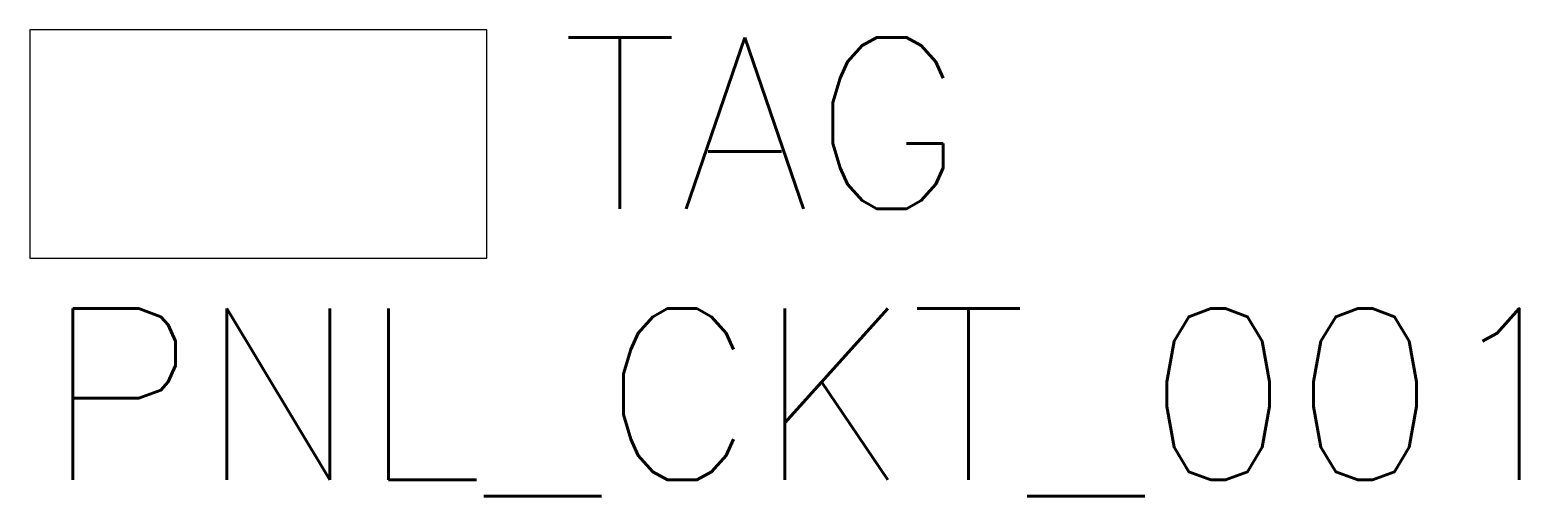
# Model space of a CAD drawing. Header units: inches. Extents: x -24 to 132, y -37 to 12.
import ezdxf
from ezdxf.enums import TextEntityAlignment as Align

# ---------------------------------------------------------------- set-up
doc = ezdxf.new("R2010")
doc.units = ezdxf.units.IN
doc.header["$LTSCALE"] = 12
doc.header["$MEASUREMENT"] = 0
doc.styles.get("Standard").update_dxf_attribs({"font": 'simplex.shx'})

msp = doc.modelspace()

# ---------------------------------------------------------------- linework, layer by layer
at = {"linetype": 'ByBlock', "lineweight": -2}
msp.add_lwpolyline([(-24, -12), (24, -12), (24, 12), (-24, 12)], close=True, dxfattribs=at)

# ---------------------------------------------------------------- texts
at = {"color": 0}
msp.add_attdef('TAG', text='F1', height=18, dxfattribs=at).set_placement((31.83, 11.2), align=Align.TOP_LEFT)
msp.add_attdef('PNL_CKT_001', (-22.58, -35.29), 'LP-XXX. CKT. XX', height=18, dxfattribs=at)

doc.saveas('drawing.dxf')
